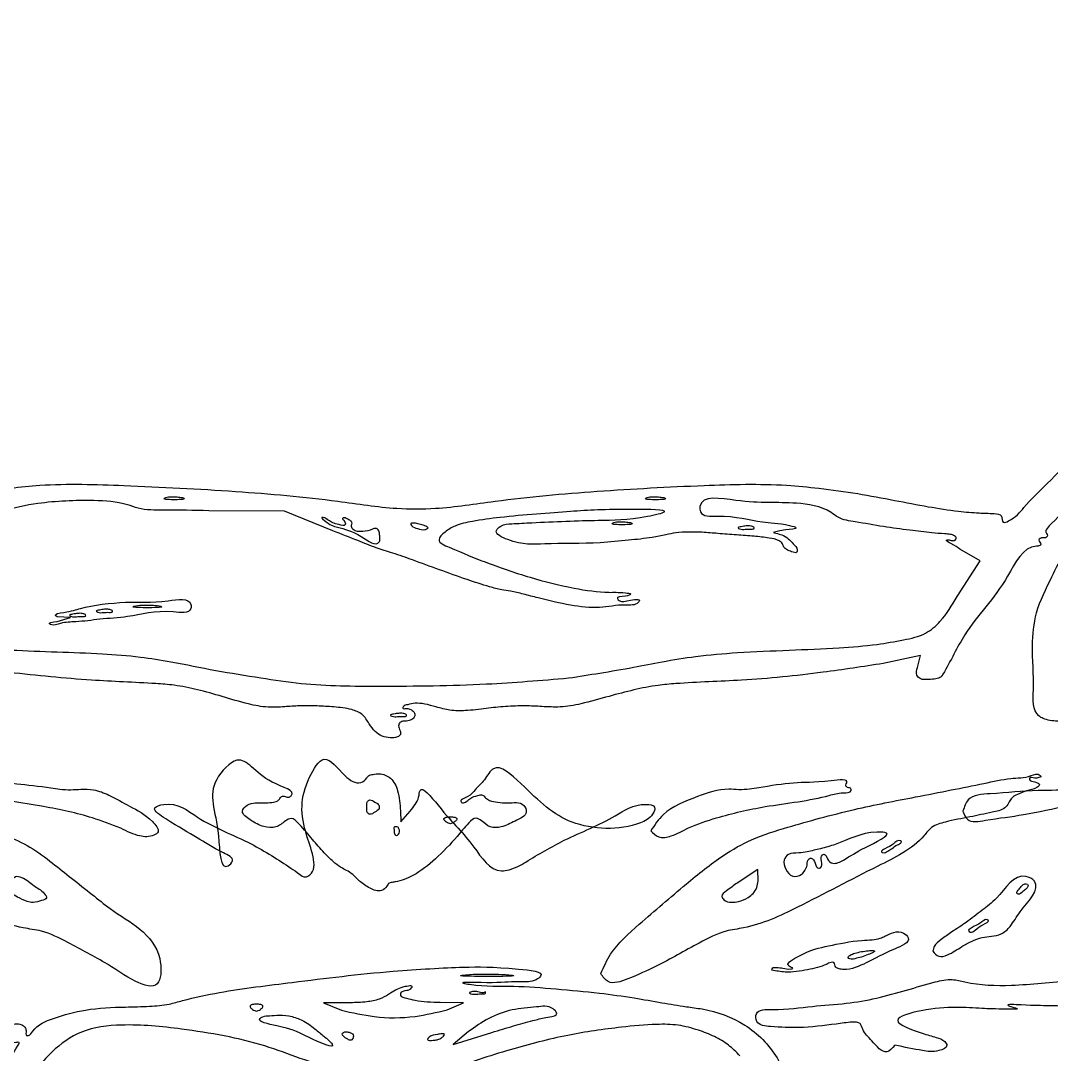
# Model space of a CAD drawing. Extents: x 7.4 to 44.5, y 24.7 to 60.9.
# Drawn here: x 19.78 to 35.21, y 45.44 to 60.91 of the extents above; entities that cross this region are included whole.
import ezdxf

# ---------------------------------------------------------------- set-up
doc = ezdxf.new("R2010")
doc.units = 0
doc.layers.add('Layer_1', color=7, linetype='CONTINUOUS')

msp = doc.modelspace()

# ---------------------------------------------------------------- linework, layer by layer
at = {"layer": 'Layer_1', "color": 7}
for p, q in [((22.205368, 53.774902), (22.205368, 53.774902)), ((29.411149, 53.774902), (29.411149, 53.774902)), ((23.731598, 53.572932), (22.599028, 53.57825)), ((24.45821, 53.279168), (23.731598, 53.572932)), ((28.91074, 53.400776), (28.91074, 53.400776)), ((25.155594, 53.23413), (25.155324, 53.234096)), ((25.883322, 53.321702), (25.883322, 53.321649)), ((30.760154, 53.334833), (30.760154, 53.334826)), ((34.145231, 52.829612), (33.842349, 53.006216)), ((33.801878, 52.294169), (34.145231, 52.829612)), ((21.855078, 52.155877), (21.855078, 52.155877)), ((20.529013, 51.979511), (20.328853, 51.990306)), ((20.75211, 52.025942), (20.75211, 52.025932)), ((21.152429, 52.088231), (21.152429, 52.088241)), ((20.328853, 51.920292), (20.529013, 51.979511)), ((20.328853, 51.9203), (20.328853, 51.920292)), ((33.251206, 51.412458), (32.69483, 51.292425)), ((33.208886, 51.232944), (33.251206, 51.412458)), ((27.985029, 51.076104), (27.985022, 51.076112)), ((25.555975, 50.53016), (25.555975, 50.530142)), ((25.084717, 49.217636), (25.084717, 49.217636)), ((25.468567, 49.088274), (25.472244, 48.92469)), ((25.472244, 48.92469), (25.615284, 49.080495)), ((33.889749, 49.083014), (33.889749, 49.083014)), ((26.305399, 48.945486), (26.305399, 48.945486)), ((21.279649, 48.827432), (21.279615, 48.827371)), ((25.433335, 48.842907), (25.433311, 48.842907)), ((29.21554, 48.789829), (29.21554, 48.789829)), ((32.88371, 48.566349), (32.883737, 48.566359)), ((31.557373, 48.275156), (31.557373, 48.275198)), ((30.819087, 48.208349), (30.507218, 48.005633)), ((30.821892, 48.036788), (30.819087, 48.208349)), ((24.853596, 48.037097), (24.853445, 48.036621)), ((34.853261, 47.991533), (34.853261, 47.991533)), ((20.095991, 47.745698), (20.095991, 47.745698)), ((30.671521, 47.789289), (30.671765, 47.789307)), ((34.184767, 47.38224), (34.184791, 47.38223)), ((32.570735, 46.989075), (32.570735, 46.989075)), ((33.439902, 46.985188), (33.439902, 46.985188)), ((21.082228, 46.793942), (21.082217, 46.793942)), ((27.091333, 46.632776), (27.091333, 46.632776)), ((28.467063, 46.652014), (28.467428, 46.652014)), ((31.028875, 46.702735), (31.028875, 46.702806)), ((26.738969, 46.376112), (26.738969, 46.376048)), ((23.403063, 46.141051), (23.403063, 46.141043)), ((24.717076, 46.214655), (24.313975, 46.214126)), ((24.313975, 46.214126), (24.584533, 46.103022)), ((26.41028, 46.213914), (26.062757, 46.216031)), ((26.168771, 46.109716), (26.168892, 46.108623)), ((26.168892, 46.108623), (26.41028, 46.213914)), ((27.64323, 45.993913), (27.64323, 45.993913)), ((24.207237, 45.809173), (24.207237, 45.809173)), ((24.76446, 45.715683), (24.76446, 45.715683)), ((26.114841, 45.714635), (26.114841, 45.714624)), ((26.487856, 45.78408), (26.259668, 45.59103)), ((26.259668, 45.59103), (26.838127, 45.771301)), ((32.870984, 45.57965), (32.870984, 45.579023))]:
    msp.add_line(p, q, dxfattribs=at)
for points, knots in [([(9.23439, 52.164404), (9.220405, 52.310147), (9.184511, 52.684235), (9.149313, 53.322642), (9.08345, 54.646756), (9.072995, 56.751427), (9.522783, 58.74019), (9.160006, 60.678486), (9.877293, 60.942583), (10.272151, 60.83341), (10.759379, 60.549657), (11.337122, 60.080616), (11.962489, 59.370464), (12.577587, 58.460896), (13.219258, 57.485119), (13.949519, 56.524112), (14.821799, 55.531369), (15.729176, 54.475972), (16.400767, 53.905037), (16.833233, 53.369389), (17.018144, 53.523253), (17.207399, 53.537383), (17.470985, 53.566319), (17.821303, 53.599567), (18.227368, 53.666576), (18.671075, 53.758651), (19.137633, 53.851066), (19.606891, 53.91794), (20.340109, 53.992244), (21.467289, 53.955706), (22.955027, 53.879477), (24.319099, 53.765959), (25.309794, 53.603417), (26.10108, 53.603531), (27.093971, 53.762906), (28.434823, 53.879913), (29.890277, 53.957986), (31.000479, 53.990299), (31.766801, 53.915242), (32.306103, 53.840413), (32.850043, 53.738597), (33.352939, 53.639679), (33.770526, 53.574185), (34.109789, 53.543893), (34.307218, 53.541624), (34.484633, 53.526703), (34.468127, 53.380749), (34.669689, 53.462005), (34.829255, 53.672036), (35.664934, 54.478548), (36.691864, 55.674935), (37.958678, 57.161657), (38.725928, 58.308583), (39.255641, 59.163211), (39.718164, 59.740892), (40.209774, 60.193595), (40.665442, 60.591333), (41.096157, 60.856071), (41.43593, 60.904526), (41.667399, 60.900741), (41.812627, 60.829012), (42.195036, 60.109449), (42.019628, 58.080262), (42.282669, 55.316806), (42.238448, 53.084087), (42.133592, 51.976715), (42.112576, 51.759604), (42.180504, 51.516509), (42.529569, 51.67873), (42.833328, 51.556881), (43.110868, 51.417139), (43.377466, 51.258776), (43.661503, 51.134476), (43.983785, 51.013861), (44.249582, 50.927432), (44.475934, 50.821155), (44.49169, 50.710291), (44.49832, 50.663642)], [0, 0, 0, 0, 0.439263, 1.12749, 1.91595, 4.431279, 7.239938, 8.666197, 8.972292, 9.346511, 9.855507, 10.662746, 11.565298, 12.684449, 13.95287, 15.07224, 16.290472, 17.965773, 19.025321, 19.388303, 19.491225, 19.681723, 19.946038, 20.291883, 20.735075, 21.180433, 21.651283, 22.161622, 22.601949, 23.860482, 25.53559, 27.074682, 27.964164, 28.541696, 29.439223, 30.975694, 32.57744, 33.814605, 34.299493, 34.885692, 35.44729, 35.960485, 36.419502, 36.725957, 36.955062, 37.068339, 37.159079, 37.243152, 37.547343, 38.048462, 40.609863, 42.367696, 43.878508, 44.748264, 45.382236, 46.091406, 46.74771, 47.202057, 47.579026, 47.760962, 47.889845, 48.041061, 50.133387, 53.730962, 56.472388, 56.811019, 57.049053, 57.141774, 57.493047, 57.820486, 58.150483, 58.417364, 58.750982, 59.080699, 59.439506, 59.624075, 59.758151, 59.758151, 59.758151, 59.758151]), ([(39.993908, 44.727694), (39.992409, 44.709731), (39.99011, 44.682173), (39.954297, 44.648326), (39.776267, 44.861801), (40.112806, 45.501563), (40.122199, 46.468988), (40.385378, 47.446574), (40.621069, 48.255536), (40.819028, 48.925991), (41.200842, 50.163709), (41.683496, 51.980475), (41.845016, 54.770544), (41.672722, 57.109444), (41.583172, 59.135647), (41.412403, 59.828322), (41.462674, 60.61876), (41.116215, 60.399716), (40.865479, 60.219024), (40.511528, 59.920844), (40.140911, 59.534942), (39.725629, 58.976743), (39.144333, 58.093391), (38.384149, 56.955449), (37.242773, 55.591732), (36.289661, 54.56163), (35.507643, 53.774808), (35.327196, 53.475259), (35.092323, 53.277469), (35.164704, 53.20756), (35.133891, 53.171784), (35.090633, 53.172349), (35.047895, 53.172955), (35.01635, 53.139514), (35.040806, 53.110055), (35.065145, 53.080498), (35.033363, 53.046902), (34.790788, 53.059345), (34.49313, 52.381385), (33.951806, 51.873205), (33.701629, 51.316222), (33.558348, 51.07864), (33.474187, 51.060023), (33.372502, 51.053529), (33.261042, 51.043431), (33.176455, 51.128488), (33.196621, 51.193439), (33.208886, 51.232944)], [0, 0, 0, 0, 0.054284, 0.083279, 0.117567, 0.733486, 1.939191, 3.113364, 3.721077, 4.473842, 5.208709, 7.608343, 10.098999, 13.495624, 14.850331, 15.818626, 16.192677, 16.395268, 16.768266, 17.230574, 17.738633, 18.383678, 19.308972, 20.913636, 22.489554, 24.60988, 25.225982, 25.667233, 25.842249, 25.87935, 25.908271, 25.956586, 26.005231, 26.033948, 26.069095, 26.104212, 26.133063, 26.182, 26.805225, 27.888934, 28.56628, 28.615172, 28.696268, 28.803392, 28.934051, 29.007176, 29.120698, 29.120698, 29.120698, 29.120698]), ([(32.69483, 51.292425), (32.395135, 51.246487), (31.691654, 51.138656), (30.656169, 51.033799), (29.830127, 51.012382), (29.291718, 50.966593), (28.957193, 50.898406), (28.573978, 50.798324), (28.210856, 50.69205), (27.872953, 50.631191), (27.59456, 50.648029), (27.322325, 50.66261), (27.043744, 50.651071), (26.743712, 50.620682), (26.468339, 50.581763), (26.212595, 50.58309), (26.012534, 50.639555), (25.842922, 50.687121), (25.696371, 50.705821), (25.592388, 50.67646), (25.516275, 50.666362), (25.493384, 50.608222), (25.569691, 50.624282), (25.618034, 50.609153), (25.669083, 50.57639), (25.690476, 50.523289), (25.665855, 50.46977), (25.610708, 50.437269), (25.543357, 50.428476), (25.473126, 50.42932), (25.42993, 50.36843), (25.453847, 50.304987), (25.483667, 50.232353), (25.407574, 50.176077), (25.310066, 50.179328), (25.190247, 50.195334), (25.078533, 50.274537), (24.995142, 50.397295), (24.907668, 50.542439), (24.707252, 50.620764), (24.478095, 50.643066), (24.216037, 50.659974), (23.97055, 50.662505), (23.726426, 50.643017), (23.469585, 50.628799), (23.153821, 50.690231), (22.807138, 50.797786), (22.43928, 50.901351), (22.107174, 50.970423), (21.577387, 51.007706), (20.749334, 51.036273), (19.748276, 51.143923), (18.887105, 51.235464), (18.471789, 51.34363), (18.185497, 51.371509), (18.177676, 51.218579), (18.172257, 51.115815), (18.084187, 51.053654), (17.979555, 51.05139), (17.880283, 51.059098), (17.794815, 51.093457), (17.714572, 51.36754), (17.368871, 51.885255), (16.888999, 52.380907), (16.569496, 53.105264), (16.343877, 53.053393), (16.299752, 53.077746), (16.325147, 53.110712), (16.349664, 53.136411), (16.325225, 53.172896), (16.28369, 53.171117), (16.240432, 53.175732), (16.212933, 53.216793), (16.254036, 53.279446), (16.158479, 53.413917), (16.02403, 53.596807), (15.571273, 54.064144), (14.867992, 54.806398), (13.890996, 55.937118), (13.390263, 56.465481), (12.626369, 57.516672), (12.985737, 56.811243), (13.34189, 56.39982), (13.830524, 55.669777), (14.247469, 55.046523), (14.63678, 54.423125), (15.011909, 53.807654), (15.391185, 53.194464), (15.892821, 52.451041), (16.207479, 51.780808), (16.700274, 51.297674), (16.578392, 50.995877), (16.315708, 51.049679), (16.124989, 51.109551), (15.946745, 51.219388), (15.988886, 51.350162), (15.908076, 51.35853), (15.849852, 51.233776), (15.679369, 51.166146), (15.462624, 51.172443), (15.358621, 51.303927), (15.385487, 51.473684), (15.196502, 51.378015), (15.083863, 51.247537), (14.892155, 51.102111), (14.723538, 51.004256), (14.523676, 51.018455), (14.27513, 50.957089), (14.041477, 50.812268), (13.86514, 50.659523), (13.855906, 50.536784), (13.845432, 50.471344), (13.841699, 50.401417), (13.819878, 50.335078), (13.763567, 50.293576), (13.691636, 50.281897), (13.576232, 50.325216), (13.617144, 50.168045), (13.758956, 50.059934), (13.875918, 49.84896), (13.935295, 49.612169), (13.784366, 49.489178), (13.636634, 49.5344), (13.51202, 49.651637), (13.319677, 49.934861), (12.968027, 50.324594), (12.528681, 50.704401), (12.189631, 50.941127), (11.985813, 50.978635), (11.911453, 51.051099), (11.857372, 51.170367), (11.764474, 51.344375), (11.60346, 51.570813), (11.265752, 52.002393), (10.755518, 52.669492), (10.353222, 53.997575), (10.093267, 55.169396), (9.909255, 56.29538), (9.779476, 56.640044), (9.799358, 57.259475), (9.525274, 56.724204), (9.694798, 56.008314), (9.547232, 54.807044), (9.60435, 53.56417), (9.706876, 52.352618), (9.922119, 51.167317), (10.210371, 50.024357), (10.515132, 49.111841), (10.662682, 48.524705), (10.834197, 48.339522), (10.862214, 48.225838), (10.872075, 48.077662), (10.890281, 47.879661), (10.941571, 47.637975), (11.066384, 47.201195), (11.228835, 46.499446), (11.332657, 45.613607), (11.526916, 45.027323), (11.433187, 44.610327), (11.204287, 44.663705), (11.124085, 44.83085), (11.060827, 45.122385), (10.831523, 44.924702), (10.857222, 44.663419), (10.849449, 44.41269), (10.750095, 44.210664), (10.561625, 44.216586), (10.370182, 44.168258), (10.168685, 43.995268), (9.980106, 43.772996), (9.81063, 43.536926), (9.68474, 43.357408), (9.637022, 43.119521), (9.454103, 42.76278), (9.046785, 42.343929), (8.602543, 41.948658), (8.405543, 41.810262), (8.305555, 41.725651), (8.447034, 41.787234), (8.530966, 41.833968), (8.733773, 41.822882), (8.773972, 41.68744), (8.77311, 41.579611), (8.865968, 41.517519), (9.010251, 41.520294), (9.327741, 41.500228), (9.007958, 41.099371), (8.63308, 40.913637), (8.361226, 40.734863), (8.024573, 40.498536), (8.271037, 40.504079), (8.523561, 40.53403), (8.36386, 40.185893), (8.07802, 40.073913), (7.882837, 39.981719), (7.700944, 39.837411), (7.916104, 39.836626), (8.046139, 39.806763), (8.232298, 39.722217), (8.261691, 39.552861), (8.131807, 39.483218), (7.994581, 39.412878), (7.873926, 39.371546), (7.807764, 39.348882)], [0, 0, 0, 0, 0.909592, 2.135107, 3.118692, 3.388104, 3.754682, 4.140938, 4.576087, 4.890795, 5.163584, 5.40949, 5.709018, 5.998585, 6.31396, 6.543611, 6.758987, 6.932966, 7.076124, 7.189012, 7.264771, 7.284721, 7.340731, 7.405136, 7.461449, 7.511682, 7.562568, 7.623271, 7.695317, 7.767878, 7.819385, 7.888841, 7.963416, 8.02262, 8.131216, 8.253335, 8.379679, 8.526295, 8.699905, 8.871025, 9.143167, 9.393907, 9.657836, 9.878698, 10.129052, 10.425978, 10.836375, 11.219107, 11.572233, 11.851206, 12.811223, 14.04934, 14.91148, 15.310607, 15.470979, 15.598891, 15.692076, 15.772868, 15.890956, 15.998634, 16.078144, 16.14176, 16.817302, 17.896894, 18.501939, 18.557999, 18.586814, 18.619889, 18.65667, 18.683651, 18.727614, 18.77379, 18.809069, 18.852926, 18.970063, 19.230046, 19.583128, 20.877719, 22.425876, 23.599916, 24.214144, 24.437191, 25.401209, 26.1599, 26.976671, 27.675044, 28.359308, 29.138775, 29.844761, 31.017845, 31.489351, 31.619913, 31.860939, 32.126418, 32.305485, 32.383128, 32.412949, 32.508046, 32.736033, 32.937683, 33.105202, 33.206245, 33.293635, 33.565448, 33.815172, 33.991066, 34.133046, 34.402478, 34.740223, 34.977878, 35.032294, 35.103904, 35.177222, 35.242596, 35.306209, 35.371839, 35.476039, 35.535774, 35.744842, 36.042833, 36.246024, 36.402847, 36.516585, 36.677631, 36.909852, 37.542215, 38.241547, 38.664215, 38.750615, 38.850936, 38.959013, 39.143478, 39.441654, 39.790566, 40.790066, 41.93605, 43.873289, 44.548789, 45.105779, 45.424013, 45.53572, 46.519792, 47.770511, 49.051062, 50.273227, 51.408319, 52.665979, 53.791508, 54.334137, 54.417918, 54.537, 54.673506, 54.866332, 55.131702, 55.413612, 56.228186, 57.302116, 58.022015, 58.195812, 58.344929, 58.567899, 58.80147, 58.928779, 59.267008, 59.554883, 59.697155, 59.871681, 60.060147, 60.290808, 60.646031, 60.93742, 61.166702, 61.289939, 61.659691, 62.341002, 63.093984, 63.231081, 63.286933, 63.32706, 63.546739, 63.692939, 63.827015, 63.920566, 64.001859, 64.122209, 64.388322, 64.622048, 65.227908, 65.718309, 65.885501, 66.004138, 66.260253, 66.437931, 66.86581, 67.14686, 67.239212, 67.336444, 67.572793, 67.757752, 67.884912, 67.985627, 68.156762, 68.364541, 68.364541, 68.364541, 68.364541]), ([(38.368371, 50.445208), (38.213917, 50.394083), (37.902861, 50.291122), (37.502996, 50.288421), (37.191993, 50.42331), (37.185621, 50.559323), (37.146485, 50.607776), (37.062121, 50.617027), (36.961056, 50.727115), (37.009406, 50.91078), (37.102111, 51.046722), (37.333615, 51.0625), (37.187896, 51.195438), (37.033116, 51.151629), (36.884553, 51.153982), (36.764248, 51.178523), (36.751057, 51.257484), (36.772567, 51.339834), (36.65542, 51.3364), (36.550494, 51.282232), (36.376488, 51.188694), (36.190839, 51.049911), (35.99562, 50.882643), (35.810804, 50.722815), (35.652691, 50.614839), (35.531273, 50.552617), (35.461421, 50.557337), (35.417316, 50.525313), (35.443823, 50.495086), (35.451987, 50.449294), (35.376405, 50.435061), (35.298824, 50.427154), (35.19271, 50.438407), (35.098807, 50.461802), (34.922846, 50.560067), (34.964177, 51.020356), (34.910128, 51.495212), (34.965874, 52.092796), (35.200803, 52.537818), (35.38079, 52.930154), (35.576996, 53.158418), (35.749506, 53.341), (35.894664, 53.553808), (36.089878, 53.875169), (36.270669, 54.202618), (36.479285, 54.496074), (36.698142, 54.565061), (36.891385, 54.500445), (36.906428, 54.285856), (36.713433, 54.159684), (36.525142, 53.93819), (36.418547, 53.682944), (36.304186, 53.469371), (36.372543, 53.38462), (36.338946, 53.359019), (36.302093, 53.361665), (36.253396, 53.353164), (36.238047, 53.301318), (36.257779, 53.255617), (36.298134, 53.212151), (36.257717, 53.169684), (36.198381, 53.208045), (36.078883, 53.240384), (36.126554, 53.095188), (36.230909, 53.06984), (36.306707, 52.99289), (36.383373, 53.019352), (36.324989, 53.081239), (36.28897, 53.126093), (36.321384, 53.177073), (36.375154, 53.147644), (36.419313, 53.123825), (36.463371, 53.156171), (36.422638, 53.202028), (36.414423, 53.262301), (36.435748, 53.341473), (36.488874, 53.392918), (36.534134, 53.48582), (36.595417, 53.434166), (36.517835, 53.382186), (36.553877, 53.254094), (36.784865, 53.460656), (37.016402, 53.562898), (37.287827, 53.774449), (37.510599, 53.937438), (37.507979, 54.058115), (37.507005, 54.102985)], [0, 0, 0, 0, 0.48082, 0.968323, 1.245342, 1.306038, 1.361454, 1.414361, 1.552018, 1.743732, 1.919304, 2.075628, 2.147158, 2.366057, 2.529487, 2.616557, 2.68468, 2.753442, 2.810428, 2.959693, 3.138863, 3.388933, 3.657639, 3.910067, 4.11797, 4.240467, 4.298792, 4.332769, 4.367098, 4.39871, 4.453208, 4.545966, 4.657949, 4.761634, 4.838921, 5.238635, 5.898982, 6.393645, 6.979486, 7.399584, 7.680943, 7.876842, 8.152944, 8.451355, 9.002314, 9.292734, 9.487282, 9.660793, 9.815719, 10.014654, 10.304491, 10.676856, 10.893092, 10.921051, 10.947278, 10.992704, 11.03804, 11.077834, 11.133123, 11.190752, 11.217046, 11.276949, 11.384394, 11.4529, 11.610926, 11.711892, 11.738221, 11.811919, 11.876243, 11.903381, 11.962691, 12.020919, 12.046619, 12.095519, 12.159214, 12.235829, 12.321053, 12.413577, 12.430949, 12.527627, 12.584118, 12.749522, 13.124348, 13.534749, 13.752281, 13.881037, 13.881037, 13.881037, 13.881037]), ([(22.599028, 53.57825), (22.375483, 53.584496), (22.023733, 53.594324), (21.607364, 53.583953), (21.276086, 53.714825), (20.765352, 53.74137), (20.135948, 53.718826), (19.542276, 53.59459), (19.017049, 53.392816), (18.443848, 53.300274), (17.972729, 53.242952), (17.702388, 53.228087), (17.60623, 53.19681), (17.545551, 53.158408), (17.513133, 53.092457), (17.58841, 53.068524), (17.629837, 53.090364), (17.728237, 53.092461), (17.619929, 53.014778), (17.570535, 52.989554), (17.53585, 52.971841)], [0, 0, 0, 0, 0.674245, 1.060929, 1.225493, 1.733728, 2.572739, 3.116925, 3.542826, 4.256542, 4.849073, 4.966473, 5.069538, 5.14303, 5.193179, 5.234478, 5.326658, 5.372536, 5.433069, 5.575799, 5.575799, 5.575799, 5.575799]), ([(22.205368, 53.774902), (22.178948, 53.779731), (22.123203, 53.789921), (22.03514, 53.785566), (21.978112, 53.786462), (21.906993, 53.754459), (22.009212, 53.743126), (22.080091, 53.743905), (22.15179, 53.742571), (22.252926, 53.755199), (22.219303, 53.769128), (22.205368, 53.774902)], [0, 0, 0, 0, 0.080985, 0.170873, 0.251858, 0.284665, 0.331004, 0.439974, 0.548945, 0.595285, 0.628084, 0.628084, 0.628084, 0.628084]), ([(33.842349, 53.006216), (33.809509, 53.02969), (33.760043, 53.065048), (33.614701, 53.135933), (33.68241, 53.14664), (33.719476, 53.127557), (33.771136, 53.13254), (33.799226, 53.172062), (33.758452, 53.212549), (33.696644, 53.228835), (33.580188, 53.235862), (33.378089, 53.250161), (33.072962, 53.290027), (32.688236, 53.33783), (32.334191, 53.406964), (32.053157, 53.445349), (31.809084, 53.643228), (31.241442, 53.72804), (30.731326, 53.668228), (29.937051, 53.827814), (29.955787, 53.483905), (30.410885, 53.527912), (30.819617, 53.39565), (31.144674, 53.399293), (31.466532, 53.313855), (31.213386, 53.290434), (31.157245, 53.279742), (31.028555, 53.252685), (31.117341, 53.236131), (31.180472, 53.221333), (31.27786, 53.164085), (31.345602, 53.083209), (31.414484, 53.023509), (31.402541, 52.934843), (31.318433, 52.969514), (31.25949, 52.988217), (31.20177, 53.027416), (31.191029, 53.091693), (31.113474, 53.151463), (30.963062, 53.174151), (30.751103, 53.201059), (30.494407, 53.21725), (30.235996, 53.236743), (29.997534, 53.257809), (29.786284, 53.262944), (29.603534, 53.254325), (29.423312, 53.214121), (29.190097, 53.167739), (28.859799, 53.134983), (28.329689, 53.081745), (27.687441, 53.094747), (27.240397, 53.058136), (26.844407, 53.248582), (26.991833, 53.378387), (27.177999, 53.386428), (27.663452, 53.411543), (28.386754, 53.441504), (28.928412, 53.440116), (29.61308, 53.592498), (28.612946, 53.60781), (28.052335, 53.569752), (27.159901, 53.507244), (26.597814, 53.432795), (26.30521, 53.370148), (26.148696, 53.277607), (25.98575, 53.123536), (26.369509, 52.956499), (26.747869, 52.802192), (27.405323, 52.572733), (27.999818, 52.423374), (28.521701, 52.346851), (28.747249, 52.363069), (28.95479, 52.33619), (28.821503, 52.285394), (28.687016, 52.295078), (28.762187, 52.205277), (28.857166, 52.236429), (29.076205, 52.268473), (28.990021, 52.155473), (28.758989, 52.18569), (28.439212, 52.104271), (27.990505, 52.162211), (27.616766, 52.249397), (27.318312, 52.329521), (27.137203, 52.373644), (26.964811, 52.395451), (26.747901, 52.453986), (26.437332, 52.556959), (26.054658, 52.694217), (25.684835, 52.82871), (25.411332, 52.929567), (25.227638, 52.983921), (25.051949, 53.04288), (24.797278, 53.14406), (24.582046, 53.229823), (24.45821, 53.279168)], [0, 0, 0, 0, 0.159075, 0.239606, 0.261491, 0.325479, 0.371377, 0.403994, 0.444904, 0.512043, 0.600687, 0.790944, 1.122205, 1.522972, 1.950207, 2.21804, 2.343221, 2.880314, 3.786668, 4.33257, 4.41276, 4.677405, 5.353695, 5.764584, 5.869754, 6.029485, 6.162018, 6.218831, 6.254637, 6.34883, 6.458728, 6.567337, 6.674724, 6.710999, 6.7871, 6.861426, 6.925796, 6.975731, 7.046787, 7.198863, 7.426909, 7.689921, 7.969361, 8.204734, 8.407687, 8.603348, 8.751304, 8.960707, 9.316871, 9.743436, 10.57496, 11.130769, 11.350647, 11.441309, 11.610627, 11.913084, 12.907689, 13.646019, 13.908224, 14.364728, 15.316826, 16.374157, 16.792673, 17.060942, 17.236978, 17.382015, 17.570103, 18.150334, 18.86284, 19.539919, 20.062973, 20.314602, 20.394723, 20.48046, 20.606261, 20.628562, 20.785471, 20.943021, 20.965928, 21.164065, 21.553347, 21.986704, 22.485798, 22.712476, 22.913024, 23.044391, 23.23298, 23.585493, 24.026246, 24.452358, 24.766313, 24.900258, 25.026945, 25.322126, 25.722073, 25.722073, 25.722073, 25.722073]), ([(29.411149, 53.774902), (29.38473, 53.779731), (29.328985, 53.789921), (29.240922, 53.785566), (29.183896, 53.786461), (29.112776, 53.754461), (29.214991, 53.743123), (29.285872, 53.743906), (29.357575, 53.74257), (29.458718, 53.7552), (29.425089, 53.769128), (29.411149, 53.774902)], [0, 0, 0, 0, 0.080984, 0.170872, 0.251855, 0.284664, 0.330995, 0.439973, 0.54895, 0.595292, 0.628098, 0.628098, 0.628098, 0.628098]), ([(25.155324, 53.234096), (25.152008, 53.254827), (25.146325, 53.290353), (25.096602, 53.325336), (25.017698, 53.282289), (24.909417, 53.2694), (24.770145, 53.26154), (24.722666, 53.351193), (24.753514, 53.396765), (24.715968, 53.437126), (24.670099, 53.454857), (24.628862, 53.483064), (24.58554, 53.460615), (24.637904, 53.427455), (24.660831, 53.340823), (24.502596, 53.380804), (24.406805, 53.413997), (24.339539, 53.478282), (24.272515, 53.481468), (24.400229, 53.36684), (24.558015, 53.322208), (24.825903, 53.258106), (25.110496, 53.029694), (25.163926, 53.136651), (25.159451, 53.178759), (25.157023, 53.213621), (25.155594, 53.23413)], [0, 0, 0, 0, 0.061208, 0.104892, 0.156688, 0.306045, 0.452452, 0.520742, 0.554306, 0.596272, 0.656424, 0.712904, 0.731081, 0.77219, 0.837875, 0.934744, 1.10561, 1.19319, 1.212491, 1.265723, 1.495049, 1.873511, 2.156642, 2.173976, 2.217479, 2.279646, 2.279646, 2.279646, 2.279646]), ([(25.883322, 53.321649), (25.876449, 53.327836), (25.854569, 53.347531), (25.799395, 53.363044), (25.728595, 53.38365), (25.67623, 53.396432), (25.612459, 53.392441), (25.649825, 53.328262), (25.724725, 53.315133), (25.818153, 53.279922), (25.866497, 53.310915), (25.883322, 53.321702)], [0, 0, 0, 0, 0.027499, 0.087533, 0.168821, 0.241441, 0.27589, 0.304804, 0.407124, 0.515369, 0.573156, 0.573156, 0.573156, 0.573156]), ([(28.91074, 53.400776), (28.884324, 53.405598), (28.828582, 53.415774), (28.740524, 53.411418), (28.683498, 53.412331), (28.612376, 53.380349), (28.714596, 53.368994), (28.785473, 53.369778), (28.857177, 53.36844), (28.958308, 53.381073), (28.92468, 53.395002), (28.91074, 53.400776)], [0, 0, 0, 0, 0.080972, 0.170857, 0.251845, 0.284645, 0.330979, 0.439963, 0.54893, 0.595266, 0.628074, 0.628074, 0.628074, 0.628074]), ([(30.760154, 53.334826), (30.744352, 53.340526), (30.707006, 53.353997), (30.636636, 53.352058), (30.589409, 53.343898), (30.505006, 53.327643), (30.568072, 53.294892), (30.631494, 53.303724), (30.693202, 53.305755), (30.771626, 53.30394), (30.762647, 53.328119), (30.760154, 53.334833)], [0, 0, 0, 0, 0.050566, 0.119503, 0.194808, 0.243917, 0.268592, 0.354094, 0.44247, 0.491084, 0.509774, 0.509774, 0.509774, 0.509774]), ([(20.328853, 51.990306), (20.318382, 51.997677), (20.265536, 52.034878), (20.520672, 52.064412), (20.763327, 52.152454), (21.383676, 52.234495), (21.815904, 52.188324), (22.335823, 52.288395), (22.334883, 52.029197), (21.849431, 52.111225), (21.487714, 51.987809), (20.981977, 51.961946), (20.651411, 51.912209), (20.405914, 51.91426), (20.273449, 51.851244), (20.18019, 51.902652), (20.259347, 51.912049), (20.328853, 51.9203)], [0, 0, 0, 0, 0.033023, 0.166666, 0.423401, 1.103178, 1.743284, 2.086706, 2.147222, 2.414707, 3.105671, 3.519994, 3.881412, 4.111695, 4.261564, 4.27809, 4.397109, 4.397109, 4.397109, 4.397109]), ([(21.855078, 52.155877), (21.818089, 52.160284), (21.739799, 52.169612), (21.616269, 52.165129), (21.540106, 52.167364), (21.436924, 52.136814), (21.583474, 52.127296), (21.679668, 52.127593), (21.777233, 52.126737), (21.922006, 52.137543), (21.87424, 52.150628), (21.855078, 52.155877)], [0, 0, 0, 0, 0.112706, 0.238547, 0.351252, 0.393944, 0.457714, 0.610171, 0.762657, 0.826405, 0.86911, 0.86911, 0.86911, 0.86911]), ([(27.985022, 51.076112), (28.14082, 51.100154), (28.464903, 51.150166), (28.932262, 51.229752), (29.40807, 51.325317), (29.926076, 51.410418), (30.561497, 51.463201), (31.278302, 51.491957), (31.975552, 51.520552), (32.549118, 51.563402), (32.979712, 51.64016), (33.320897, 51.713112), (33.600451, 51.953801), (33.724662, 52.16369), (33.801878, 52.294169)], [0, 0, 0, 0, 0.472932, 0.983768, 1.422038, 1.928896, 2.557549, 3.333335, 4.080572, 4.652929, 5.053081, 5.400073, 5.675865, 6.129024, 6.129024, 6.129024, 6.129024]), ([(20.75211, 52.025932), (20.736307, 52.031627), (20.698959, 52.045087), (20.628592, 52.043158), (20.581355, 52.035014), (20.496959, 52.018733), (20.560019, 51.985977), (20.62344, 51.994812), (20.68516, 51.996833), (20.763574, 51.995021), (20.754603, 52.019217), (20.75211, 52.025942)], [0, 0, 0, 0, 0.050561, 0.119501, 0.194809, 0.243922, 0.268599, 0.354096, 0.442472, 0.491089, 0.509805, 0.509805, 0.509805, 0.509805]), ([(21.152429, 52.088241), (21.136628, 52.093938), (21.09928, 52.107402), (21.028909, 52.105481), (20.981681, 52.097291), (20.897289, 52.081018), (20.960339, 52.048264), (21.023761, 52.057099), (21.085474, 52.059129), (21.163892, 52.057331), (21.154921, 52.081514), (21.152429, 52.088231)], [0, 0, 0, 0, 0.050561, 0.119503, 0.194813, 0.24392, 0.268591, 0.354081, 0.442462, 0.491082, 0.509775, 0.509775, 0.509775, 0.509775]), ([(18.577467, 51.623551), (18.738712, 51.595471), (19.089787, 51.534333), (19.675431, 51.487087), (20.323967, 51.466237), (20.970322, 51.445012), (21.538935, 51.400032), (22.104751, 51.308698), (22.70151, 51.184163), (23.352907, 51.081575), (24.168041, 50.956492), (25.30032, 50.951014), (26.635893, 50.962323), (27.575924, 51.041602), (27.985029, 51.076104)], [0, 0, 0, 0, 0.490808, 1.068624, 1.760446, 2.437583, 3.008728, 3.470006, 4.15595, 4.837123, 5.448468, 6.6272, 8.224918, 9.456044, 9.456044, 9.456044, 9.456044]), ([(25.555975, 50.530142), (25.540172, 50.535837), (25.502823, 50.549297), (25.432456, 50.54737), (25.385223, 50.539218), (25.300832, 50.522957), (25.363883, 50.490192), (25.427305, 50.499029), (25.489026, 50.501043), (25.567444, 50.499228), (25.55847, 50.523429), (25.555975, 50.53016)], [0, 0, 0, 0, 0.050561, 0.119503, 0.194809, 0.243913, 0.268591, 0.354079, 0.442463, 0.491078, 0.509808, 0.509808, 0.509808, 0.509808]), ([(24.853445, 48.036621), (24.827958, 48.063062), (24.776004, 48.116958), (24.690841, 48.18333), (24.584682, 48.230031), (24.461165, 48.320282), (24.315394, 48.467706), (24.140063, 48.672885), (23.998437, 48.839434), (23.85036, 48.999422), (23.719906, 48.922207), (23.611771, 48.821315), (23.396829, 48.844804), (23.247534, 48.929973), (23.05592, 49.061755), (23.209655, 49.226335), (23.379663, 49.197559), (23.530375, 49.211974), (23.620662, 49.224581), (23.663257, 49.264621), (23.678881, 49.306838), (23.7351, 49.30916), (23.782531, 49.278132), (23.939265, 49.38008), (23.331883, 49.531731), (23.10944, 50.026373), (22.520984, 49.399089), (22.769837, 49.015505), (22.763513, 48.128506), (23.006246, 48.367972), (22.691877, 48.515819), (22.399582, 48.705799), (22.103974, 48.866786), (21.704877, 49.126639), (22.099729, 49.246696), (22.511237, 48.889746), (23.182199, 48.651193), (23.685464, 48.326077), (23.937417, 48.1565), (24.024561, 48.084549), (24.266756, 48.18494), (23.962449, 48.887404), (23.963996, 49.368727), (24.334398, 50.003083), (24.586396, 49.628029), (24.832656, 49.461934), (24.952447, 49.556732), (24.993144, 49.62283), (25.067489, 49.634342), (25.178385, 49.651753), (25.347268, 49.585239), (25.449225, 49.360549), (25.461458, 49.188345), (25.468567, 49.088274)], [0, 0, 0, 0, 0.110201, 0.224633, 0.320805, 0.456642, 0.679867, 0.944793, 1.249518, 1.396174, 1.486321, 1.656754, 1.835943, 2.064816, 2.239716, 2.353603, 2.601532, 2.724925, 2.815839, 2.863018, 2.89486, 2.940326, 3.004998, 3.053959, 3.404342, 4.02373, 4.439137, 5.285003, 5.757087, 5.853757, 6.034263, 6.491746, 7.036177, 7.2693, 7.41326, 7.952586, 8.850567, 9.548123, 9.703309, 9.803904, 9.840934, 10.441052, 11.321705, 11.670384, 12.06764, 12.322971, 12.437897, 12.478476, 12.549514, 12.644422, 12.822633, 13.040028, 13.341629, 13.341629, 13.341629, 13.341629]), ([(21.082217, 46.793942), (20.885973, 46.901794), (20.564023, 47.078733), (20.14762, 47.293377), (19.621993, 47.348208), (18.85964, 47.713494), (17.981729, 48.186671), (17.254765, 48.531892), (17.005802, 48.86478), (16.751072, 48.937193), (16.445687, 48.991344), (16.152935, 49.056095), (15.933794, 49.096955), (15.856463, 49.194799), (15.827166, 49.281164), (15.734387, 49.335185), (15.624566, 49.376257), (15.511334, 49.415809), (15.42709, 49.468387), (15.383121, 49.53568), (15.394557, 49.587365), (15.4018, 49.626498), (15.691758, 49.803527), (16.583572, 49.269048), (17.762055, 49.218117), (18.852112, 48.938445), (19.525719, 48.740217), (19.93504, 48.552661), (20.248103, 48.315059), (20.551439, 48.07074), (20.841892, 47.846744), (21.294622, 47.468859), (21.897282, 47.198774), (21.887739, 46.256889), (21.413588, 46.573017), (21.082228, 46.793942)], [0, 0, 0, 0, 0.674336, 1.106287, 1.384475, 2.244812, 3.595947, 4.426507, 4.58852, 4.809997, 5.186249, 5.527669, 5.7254, 5.817339, 5.887725, 5.992069, 6.119095, 6.245769, 6.348664, 6.415988, 6.466376, 6.504449, 6.527312, 7.446169, 9.057204, 10.241238, 10.769919, 11.167265, 11.582657, 11.943928, 12.337779, 12.678946, 13.733086, 14.082284, 14.892634, 14.892634, 14.892634, 14.892634]), ([(25.615284, 49.080495), (25.640352, 49.113521), (25.690532, 49.179629), (25.746208, 49.276841), (25.759759, 49.514052), (26.228246, 48.905029), (26.483421, 48.705993), (26.832393, 48.146085), (27.10374, 48.205132), (27.225774, 48.248926), (27.494342, 48.412781), (27.961544, 48.691282), (28.60511, 48.932088), (28.978069, 49.211608), (29.308289, 49.169761), (29.227389, 48.983541), (28.831893, 48.78306), (27.962256, 48.819992), (27.463052, 49.313886), (26.893261, 49.853208), (26.734709, 49.541608), (26.58778, 49.41644), (26.514454, 49.299783), (26.3448, 49.249274), (26.416355, 49.17944), (26.508625, 49.28865), (26.60258, 49.31055), (26.6993, 49.336422), (26.742109, 49.274987), (26.815292, 49.232212), (26.933224, 49.213087), (27.097782, 49.195238), (27.298932, 49.235781), (27.390007, 49.022878), (27.164753, 48.931684), (27.007008, 48.839885), (26.804106, 48.826487), (26.705755, 48.922378), (26.588756, 49.002795), (26.448395, 48.865247), (26.280969, 48.656337), (26.008943, 48.367858), (25.704747, 48.129957), (25.461538, 48.027944), (25.332198, 48.017167), (25.280273, 47.998444), (25.25943, 47.9362), (25.164426, 47.866912), (24.998669, 47.923893), (24.903491, 47.998162), (24.853596, 48.037097)], [0, 0, 0, 0, 0.123332, 0.246868, 0.348691, 0.697254, 1.52128, 2.067995, 2.182475, 2.321544, 2.458967, 3.121386, 3.964464, 4.457182, 4.594962, 4.703001, 4.926972, 5.949895, 6.910664, 7.378097, 7.591373, 7.795267, 7.946531, 8.074362, 8.086365, 8.22194, 8.349999, 8.422831, 8.480006, 8.552709, 8.675927, 8.829105, 9.070719, 9.174179, 9.392721, 9.617467, 9.780859, 9.939247, 10.028289, 10.158252, 10.428676, 10.895881, 11.311424, 11.59418, 11.657971, 11.708346, 11.744087, 11.846413, 12.021304, 12.214012, 12.214012, 12.214012, 12.214012]), ([(21.279615, 48.827371), (21.138638, 48.881263), (20.762481, 49.025061), (20.072883, 49.171747), (19.372852, 49.260708), (19.027855, 49.355609), (18.830566, 49.365946), (18.874513, 49.450473), (18.945272, 49.441515), (18.939599, 49.514916), (18.76353, 49.520794), (19.397547, 49.551351), (19.627338, 49.493852), (20.11447, 49.454574), (20.377703, 49.407272), (20.529585, 49.40034), (20.696577, 49.413861), (20.89402, 49.411061), (21.138853, 49.31223), (21.436846, 49.139392), (21.684598, 49.018599), (21.907131, 48.75271), (21.689597, 48.688459), (21.553616, 48.71055), (21.418603, 48.754941), (21.3273, 48.802573), (21.279649, 48.827432)], [0, 0, 0, 0, 0.450934, 1.203198, 2.154377, 2.386418, 2.499192, 2.539318, 2.615401, 2.641971, 2.720603, 2.934336, 3.584477, 4.095817, 4.234329, 4.396312, 4.548078, 4.738449, 4.980567, 5.332461, 5.744221, 5.918422, 6.102389, 6.208702, 6.356825, 6.518518, 6.518518, 6.518518, 6.518518]), ([(28.467428, 46.652014), (28.51163, 46.750979), (28.641085, 47.040821), (29.122506, 47.459309), (29.684705, 47.945327), (30.233125, 48.390339), (30.745576, 48.685899), (31.243368, 48.836097), (31.75733, 48.982906), (32.241467, 49.104075), (32.72117, 49.208326), (33.20524, 49.298337), (33.699928, 49.398256), (34.172026, 49.486358), (34.575357, 49.58335), (34.843475, 49.576901), (35.015928, 49.658276), (35.065968, 49.59186), (35.010085, 49.580236), (34.969548, 49.570696), (34.880812, 49.599469), (34.886489, 49.527246), (34.960827, 49.52955), (35.060098, 49.487243), (34.959672, 49.404893), (34.847291, 49.396301), (34.715208, 49.339094), (34.609471, 49.285538), (34.572142, 49.196399), (34.496468, 49.096544), (34.275732, 49.056352), (33.983814, 48.99125), (33.678166, 48.937209), (33.423484, 48.864774), (33.1741, 48.531419), (32.446975, 48.185211), (31.56704, 47.71007), (30.80633, 47.352689), (30.281984, 47.290535), (29.853066, 47.065047), (29.367741, 46.789481), (28.946344, 46.595739), (28.593711, 46.467267), (28.500186, 46.603696), (28.467063, 46.652014)], [0, 0, 0, 0, 0.322659, 0.944978, 1.868042, 2.572084, 3.056556, 3.631743, 4.124376, 4.661825, 5.128189, 5.596767, 6.139563, 6.639064, 7.047969, 7.35362, 7.491213, 7.513207, 7.54556, 7.608964, 7.688976, 7.70596, 7.795456, 7.874351, 7.929924, 8.092703, 8.238725, 8.355911, 8.42993, 8.521869, 8.719603, 9.061033, 9.437279, 9.658757, 9.820766, 10.653178, 12.004925, 12.86831, 13.133137, 13.57448, 14.307168, 14.772767, 15.0689, 15.231296, 15.231296, 15.231296, 15.231296]), ([(29.21554, 48.789829), (29.273114, 48.874694), (29.440603, 49.121579), (29.882751, 49.292008), (30.271119, 49.426823), (30.536828, 49.398979), (30.688216, 49.407414), (30.956292, 49.452035), (31.406363, 49.526956), (31.683767, 49.498685), (32.200702, 49.57313), (32.125478, 49.470424), (32.159475, 49.426442), (32.215631, 49.43344), (32.216851, 49.351418), (32.045389, 49.367504), (31.676363, 49.244206), (30.988385, 49.180412), (30.297978, 49.017276), (29.8207, 48.863532), (29.562789, 48.712439), (29.335248, 48.668035), (29.252457, 48.752269), (29.21554, 48.789829)], [0, 0, 0, 0, 0.302839, 0.880998, 1.362925, 1.51467, 1.676648, 1.815128, 2.338403, 2.907269, 3.139653, 3.177562, 3.217324, 3.276647, 3.300392, 3.422201, 3.635418, 4.610564, 5.357687, 5.802724, 6.089659, 6.275629, 6.425286, 6.425286, 6.425286, 6.425286]), ([(33.889749, 49.083014), (33.909685, 49.14671), (33.965983, 49.32658), (34.455954, 49.346327), (34.940363, 49.40315), (35.472901, 49.387329), (35.744227, 49.432007), (35.937779, 49.338047), (35.692443, 49.190897), (35.376601, 49.155569), (34.806531, 49.019268), (34.359801, 48.973504), (33.959246, 48.896434), (33.907452, 49.035485), (33.889749, 49.083014)], [0, 0, 0, 0, 0.186971, 0.527987, 1.247824, 1.782365, 2.050729, 2.138147, 2.270327, 2.625411, 3.291977, 3.871558, 4.140069, 4.279509, 4.279509, 4.279509, 4.279509]), ([(25.084717, 49.217636), (25.061127, 49.235957), (25.024582, 49.26434), (24.955296, 49.220516), (24.970801, 49.142758), (24.955194, 49.06544), (25.024867, 49.020744), (25.083081, 49.072983), (25.152742, 49.101957), (25.152338, 49.183319), (25.111025, 49.204285), (25.084717, 49.217636)], [0, 0, 0, 0, 0.079515, 0.123183, 0.207842, 0.292505, 0.33618, 0.415678, 0.496616, 0.542782, 0.623723, 0.623723, 0.623723, 0.623723]), ([(26.305399, 48.945486), (26.309763, 48.955003), (26.320155, 48.977667), (26.267106, 48.995855), (26.21574, 48.998563), (26.163795, 48.995385), (26.111705, 48.978573), (26.126125, 48.937764), (26.156294, 48.920216), (26.1854, 48.901114), (26.215674, 48.890314), (26.245695, 48.90132), (26.275882, 48.918882), (26.295273, 48.936359), (26.305399, 48.945486)], [0, 0, 0, 0, 0.026972, 0.064235, 0.128735, 0.193248, 0.230508, 0.25749, 0.298199, 0.335464, 0.362733, 0.390022, 0.427266, 0.467974, 0.467974, 0.467974, 0.467974]), ([(25.433311, 48.842907), (25.42034, 48.845866), (25.40265, 48.849901), (25.365317, 48.848819), (25.376878, 48.795525), (25.370922, 48.759035), (25.390724, 48.714738), (25.43143, 48.720837), (25.452736, 48.754293), (25.454973, 48.799787), (25.44089, 48.827851), (25.433335, 48.842907)], [0, 0, 0, 0, 0.041371, 0.056418, 0.098705, 0.153875, 0.188812, 0.218312, 0.25637, 0.299402, 0.349206, 0.349206, 0.349206, 0.349206]), ([(31.557373, 48.275198), (31.557855, 48.314868), (31.558496, 48.367628), (31.644468, 48.387386), (31.674963, 48.304316), (31.704885, 48.215831), (31.784395, 48.24302), (31.770067, 48.332569), (31.756373, 48.418883), (31.833254, 48.449677), (31.854901, 48.349712), (31.955628, 48.27272), (32.182244, 48.393374), (32.350735, 48.510792), (32.887119, 48.758057), (32.377317, 48.783394), (32.121037, 48.61659), (31.764872, 48.521838), (31.582527, 48.476986), (31.423069, 48.451403), (31.283915, 48.460426), (31.187467, 48.34334), (31.231209, 48.209233), (31.323752, 48.085089), (31.498999, 48.122391), (31.536301, 48.22001), (31.557373, 48.275156)], [0, 0, 0, 0, 0.100122, 0.133159, 0.228284, 0.320224, 0.34798, 0.445579, 0.541387, 0.568787, 0.656033, 0.757786, 0.923907, 1.304208, 1.685195, 1.824252, 2.478297, 2.709008, 2.91108, 3.041673, 3.198443, 3.30005, 3.438224, 3.587727, 3.716723, 3.884208, 3.884208, 3.884208, 3.884208]), ([(32.883737, 48.566359), (32.936001, 48.589725), (32.994463, 48.615863), (32.920739, 48.661325), (32.832198, 48.565197), (32.758353, 48.545528), (32.645187, 48.476533), (32.71179, 48.449766), (32.755742, 48.478681), (32.815436, 48.513183), (32.859342, 48.547372), (32.88371, 48.566349)], [0, 0, 0, 0, 0.105132, 0.117602, 0.236774, 0.382945, 0.448817, 0.490201, 0.530906, 0.605026, 0.697478, 0.697478, 0.697478, 0.697478]), ([(33.439902, 46.985188), (33.444498, 47.009866), (33.458152, 47.083186), (33.577007, 47.173035), (33.737392, 47.285916), (33.951784, 47.421121), (34.172473, 47.598095), (34.461993, 47.809328), (34.684209, 48.201662), (35.111185, 47.970326), (34.7573, 47.628516), (34.625152, 47.38008), (34.474514, 47.231007), (34.317154, 47.212186), (34.16682, 47.193544), (34.017764, 47.137495), (33.845149, 47.043869), (33.704481, 46.940817), (33.522881, 46.88326), (33.466109, 46.952996), (33.439902, 46.985188)], [0, 0, 0, 0, 0.073649, 0.218811, 0.416787, 0.674985, 0.975761, 1.254849, 1.802748, 1.952136, 2.454434, 2.722681, 2.898232, 3.046726, 3.185311, 3.354055, 3.520628, 3.768277, 3.901697, 4.0161, 4.0161, 4.0161, 4.0161]), ([(20.095991, 47.745698), (20.130358, 47.754353), (20.19571, 47.77081), (20.105999, 47.895971), (19.971603, 47.962913), (19.848838, 48.079696), (19.688953, 48.124767), (19.64112, 48.018859), (19.593985, 47.935534), (19.640347, 47.840107), (19.750222, 47.791824), (19.854093, 47.729706), (19.982905, 47.709185), (20.053465, 47.731968), (20.095991, 47.745698)], [0, 0, 0, 0, 0.082618, 0.157101, 0.350205, 0.575104, 0.666567, 0.776543, 0.868686, 0.94525, 1.058649, 1.220558, 1.307573, 1.439563, 1.439563, 1.439563, 1.439563]), ([(30.507218, 48.005633), (30.457941, 47.969488), (30.382052, 47.913822), (30.25954, 47.82385), (30.319379, 47.72901), (30.420567, 47.714842), (30.548404, 47.723059), (30.625356, 47.764454), (30.671521, 47.789289)], [0, 0, 0, 0, 0.197951, 0.304858, 0.35982, 0.485987, 0.589008, 0.743497, 0.743497, 0.743497, 0.743497]), ([(30.671765, 47.789307), (30.698801, 47.808227), (30.75442, 47.847149), (30.808551, 47.936523), (30.817522, 48.003943), (30.821892, 48.036788)], [0, 0, 0, 0, 0.098361, 0.202352, 0.301139, 0.301139, 0.301139, 0.301139]), ([(34.853261, 47.991533), (34.84052, 47.993788), (34.810016, 47.999186), (34.763253, 47.963207), (34.73595, 47.917682), (34.677245, 47.861771), (34.735017, 47.827796), (34.783368, 47.884418), (34.833524, 47.913288), (34.872793, 47.958128), (34.858754, 47.982139), (34.853261, 47.991533)], [0, 0, 0, 0, 0.037662, 0.090166, 0.156669, 0.226329, 0.246448, 0.326486, 0.39657, 0.44363, 0.47388, 0.47388, 0.47388, 0.47388]), ([(34.184791, 47.38223), (34.23709, 47.405591), (34.295594, 47.431723), (34.221679, 47.477233), (34.153844, 47.396831), (34.0628, 47.366022), (34.012444, 47.33017), (33.958685, 47.297354), (34.016051, 47.254209), (34.089227, 47.320763), (34.147614, 47.358333), (34.184767, 47.38224)], [0, 0, 0, 0, 0.105137, 0.117611, 0.23678, 0.336417, 0.410541, 0.444185, 0.479469, 0.558644, 0.697181, 0.697181, 0.697181, 0.697181]), ([(31.028875, 46.702806), (31.031954, 46.715884), (31.039396, 46.7475), (31.115138, 46.741694), (31.201372, 46.735714), (31.2714, 46.709655), (31.366084, 46.732486), (31.193638, 46.777011), (31.590168, 47.012416), (31.83884, 47.053388), (32.261571, 47.148814), (32.518705, 47.153855), (32.637489, 47.169086), (32.741259, 47.220578), (32.850093, 47.279587), (32.989354, 47.283086), (33.141048, 47.13516), (32.743045, 46.97229), (32.498472, 46.833829), (32.195824, 46.698899), (32.03941, 46.71758), (31.986699, 46.740008), (31.969234, 46.779227), (31.962219, 46.824305), (31.899456, 46.817144), (31.786255, 46.755619), (31.54757, 46.703891), (31.27314, 46.656075), (31.09533, 46.69004), (31.028875, 46.702735)], [0, 0, 0, 0, 0.036165, 0.087436, 0.188948, 0.306317, 0.337123, 0.400271, 0.578289, 1.083923, 1.590315, 1.740942, 1.866395, 1.942895, 2.08698, 2.235351, 2.336026, 2.601323, 3.071032, 3.427178, 3.493557, 3.546719, 3.586228, 3.621562, 3.662828, 3.738649, 4.030979, 4.368591, 4.570073, 4.570073, 4.570073, 4.570073]), ([(32.870984, 45.579023), (32.831681, 45.533271), (32.721673, 45.405216), (32.532159, 45.649322), (32.398057, 45.767101), (32.358607, 45.925097), (32.18066, 45.925689), (31.896391, 45.879736), (31.464647, 45.832565), (31.099355, 45.849036), (30.791826, 45.876265), (30.777097, 46.121512), (31.206764, 46.09995), (31.590432, 46.164792), (32.131539, 46.194809), (32.598315, 46.277371), (33.041338, 46.400177), (33.410189, 46.513057), (33.709113, 46.580371), (34.082445, 46.478041), (34.696974, 46.458625), (35.373783, 46.547973), (35.940224, 46.566131), (36.086792, 46.738587), (36.15419, 46.766861), (36.23348, 46.773955), (36.325082, 46.790565), (36.42134, 46.837971), (36.512247, 46.907914), (36.605445, 46.978397), (36.709638, 47.008602), (36.863929, 47.022952), (36.946785, 46.696376), (36.546859, 46.534224), (36.250927, 46.363886), (36.0511, 46.415552), (35.975957, 46.365833), (36.073925, 46.345188), (36.118405, 46.316546), (36.153419, 46.259819), (36.109917, 46.180473), (35.93089, 46.165419), (35.635555, 46.149617), (35.170025, 46.175296), (34.931015, 46.168178), (34.50141, 46.198122), (34.629656, 46.146563), (34.767802, 46.116215), (34.403671, 46.11975), (34.049185, 46.128791), (33.542744, 46.185695), (32.712019, 45.953546), (33.243869, 45.766574), (33.460904, 45.703478), (33.604436, 45.664425), (33.67726, 45.547626), (33.474812, 45.468099), (33.234697, 45.503931), (33.011253, 45.550448), (32.870984, 45.57965)], [0, 0, 0, 0, 0.156289, 0.437441, 0.656556, 0.749929, 0.864839, 1.111816, 1.672552, 2.096105, 2.314847, 2.427795, 2.675609, 3.279094, 3.785825, 4.245464, 4.710933, 5.157675, 5.413977, 5.60635, 6.303922, 7.223238, 7.753844, 7.816137, 7.889883, 7.965406, 8.055117, 8.167479, 8.282523, 8.400724, 8.511524, 8.612317, 8.818285, 9.228974, 9.698769, 9.811084, 9.839521, 9.910171, 9.98161, 10.033166, 10.084348, 10.219681, 10.520194, 11.02996, 11.455558, 11.648475, 11.709746, 11.796188, 11.946775, 12.329471, 13.238203, 13.618563, 14.030715, 14.252226, 14.395447, 14.457755, 14.600089, 14.848321, 15.266947, 15.266947, 15.266947, 15.266947]), ([(32.570735, 46.989075), (32.561641, 46.991889), (32.52946, 47.001847), (32.460933, 46.990273), (32.370485, 46.982517), (32.274597, 46.957946), (32.212069, 46.936718), (32.15568, 46.890621), (32.213308, 46.858497), (32.279263, 46.876689), (32.372764, 46.896497), (32.46183, 46.933369), (32.532421, 46.957821), (32.561803, 46.981789), (32.570735, 46.989075)], [0, 0, 0, 0, 0.028356, 0.100346, 0.20203, 0.305736, 0.384552, 0.427691, 0.461417, 0.533293, 0.637583, 0.744901, 0.823723, 0.858149, 0.858149, 0.858149, 0.858149]), ([(19.660317, 43.66826), (19.662372, 43.715219), (19.666699, 43.814093), (19.691609, 43.957226), (19.717828, 44.095327), (19.773637, 44.194902), (19.727504, 44.297792), (19.576718, 44.228029), (19.325891, 44.369453), (19.380257, 44.809518), (19.498016, 45.139903), (19.662989, 45.416193), (19.701052, 45.524273), (19.783329, 45.629889), (19.666871, 45.612343), (19.565212, 45.617234), (19.365625, 45.603796), (19.25155, 45.592592), (19.072172, 45.601236), (19.17523, 45.663674), (19.247873, 45.65724), (19.253859, 45.740968), (19.124908, 45.690015), (19.263683, 45.861176), (19.45705, 45.822663), (19.662588, 45.911392), (19.799469, 45.891704), (19.848708, 45.849616), (19.871802, 45.794121), (19.850311, 45.720871), (19.925936, 45.72195), (20.007233, 45.880951), (20.318045, 46.003585), (20.782617, 46.132025), (21.273273, 46.15021), (21.690122, 46.157518), (21.978444, 46.181157), (22.31979, 46.282902), (22.931414, 46.40879), (23.995007, 46.535469), (25.169006, 46.685746), (26.41069, 46.754345), (26.909283, 46.754495), (27.667054, 46.677168), (27.453343, 46.517893), (27.189236, 46.539564), (26.950515, 46.500883), (26.258112, 46.528188), (26.731446, 46.45459), (27.140014, 46.475719), (27.808629, 46.421871), (28.404485, 46.368173), (28.933517, 46.294646), (29.365861, 46.217373), (29.70498, 46.159116), (30.132169, 46.108361), (30.653894, 45.925121), (31.155721, 45.412952), (31.328791, 44.869207), (31.384329, 44.520956), (31.344977, 44.326725), (31.201371, 44.303976), (31.062493, 44.283555), (31.014375, 44.107222), (31.048693, 43.936208), (31.07333, 43.748406), (31.098178, 43.626564), (31.151854, 43.457319), (31.505015, 43.725361), (31.795857, 43.916589), (32.217203, 44.359303), (32.6135, 44.802758), (33.066029, 45.127657), (33.472538, 45.316958), (33.782342, 45.230251), (33.989777, 45.099925), (34.069512, 44.938163), (34.07819, 44.835523), (34.111688, 44.789521), (34.187858, 44.777266), (34.287759, 44.704591), (34.314435, 44.528987), (34.283864, 44.418625), (34.228414, 44.291612), (34.163655, 44.35016), (34.180077, 44.437345), (34.184481, 44.523564), (34.123904, 44.588802), (34.06357, 44.522975), (34.018178, 44.459407), (33.982387, 44.366533), (33.972081, 44.2111), (33.894955, 43.992624), (33.7309, 43.782132), (33.542281, 43.630958), (33.306011, 43.681909), (33.350046, 43.976566), (33.481246, 44.294708), (33.764402, 44.702064), (33.417465, 45.114214), (33.223355, 44.864108), (33.089289, 44.691367)], [0, 0, 0, 0, 0.140898, 0.296665, 0.434694, 0.564033, 0.620739, 0.714045, 0.962184, 1.330722, 1.872342, 2.083857, 2.236794, 2.29807, 2.349515, 2.484438, 2.673732, 2.883548, 2.955405, 3.021697, 3.120573, 3.140848, 3.230166, 3.287871, 3.569909, 3.849126, 3.913931, 3.97382, 4.031601, 4.099324, 4.127204, 4.218664, 4.583735, 5.079347, 5.679424, 6.040663, 6.334108, 6.541955, 7.10667, 8.208272, 9.72829, 10.781407, 11.605015, 11.954795, 12.039877, 12.270479, 12.70032, 13.130305, 13.221245, 13.887289, 14.52072, 15.170969, 15.69808, 16.118872, 16.489411, 16.729524, 17.410578, 18.100937, 18.802005, 19.063515, 19.190311, 19.324556, 19.457269, 19.575614, 19.808849, 19.992952, 20.133069, 20.200299, 20.465754, 20.985615, 21.524122, 22.196137, 22.789414, 23.202775, 23.464864, 23.718704, 23.918496, 23.975591, 24.026515, 24.073556, 24.199802, 24.370112, 24.544853, 24.621205, 24.653586, 24.760438, 24.865798, 24.909478, 24.980882, 25.066608, 25.167429, 25.266506, 25.535023, 25.843332, 26.064962, 26.231107, 26.410841, 26.802209, 27.388852, 27.610561, 28.10559, 28.10559, 28.10559, 28.10559]), ([(27.091333, 46.632776), (27.022652, 46.636687), (26.877029, 46.644979), (26.647082, 46.640712), (26.510228, 46.643491), (26.314083, 46.615659), (26.590387, 46.607751), (26.765488, 46.607743), (26.943404, 46.607243), (27.216117, 46.616298), (27.126513, 46.628131), (27.091333, 46.632776)], [0, 0, 0, 0, 0.208612, 0.442317, 0.65093, 0.726696, 0.843892, 1.127025, 1.410141, 1.527341, 1.603098, 1.603098, 1.603098, 1.603098]), ([(26.062757, 46.216031), (25.99794, 46.218357), (25.873486, 46.222824), (25.701197, 46.238798), (25.582513, 46.278163), (25.472309, 46.294252), (25.472336, 46.385113), (25.561821, 46.399891), (25.626382, 46.412888), (25.653891, 46.471376), (25.565327, 46.460914), (25.497596, 46.449132), (25.390063, 46.404198), (25.283292, 46.332067), (25.143576, 46.256057), (24.94568, 46.220523), (24.79928, 46.216765), (24.717076, 46.214655)], [0, 0, 0, 0, 0.195831, 0.376007, 0.503083, 0.602312, 0.63716, 0.736384, 0.814931, 0.837007, 0.892026, 0.980585, 1.09632, 1.217398, 1.373926, 1.566687, 1.813514, 1.813514, 1.813514, 1.813514]), ([(26.738969, 46.376048), (26.727912, 46.37088), (26.692823, 46.354476), (26.623635, 46.385298), (26.571245, 46.38727), (26.483876, 46.368794), (26.546823, 46.336232), (26.610297, 46.34505), (26.672073, 46.346689), (26.750441, 46.345106), (26.741471, 46.36935), (26.738969, 46.376112)], [0, 0, 0, 0, 0.035786, 0.113568, 0.195432, 0.244542, 0.269223, 0.35472, 0.443095, 0.491736, 0.510551, 0.510551, 0.510551, 0.510551]), ([(23.403063, 46.141043), (23.407415, 46.150561), (23.417781, 46.173228), (23.36476, 46.191424), (23.313389, 46.194129), (23.261449, 46.190954), (23.209365, 46.174133), (23.223787, 46.133333), (23.253933, 46.115759), (23.283046, 46.096669), (23.313324, 46.085868), (23.343351, 46.096875), (23.373545, 46.114438), (23.392936, 46.131921), (23.403063, 46.141051)], [0, 0, 0, 0, 0.02697, 0.064227, 0.128724, 0.19323, 0.230487, 0.257477, 0.298168, 0.335439, 0.362714, 0.390007, 0.427259, 0.467972, 0.467972, 0.467972, 0.467972]), ([(24.584533, 46.103022), (24.747494, 46.065686), (25.108898, 45.982884), (25.651204, 45.984265), (26.00894, 46.070975), (26.168771, 46.109716)], [0, 0, 0, 0, 0.500877, 1.110812, 1.603403, 1.603403, 1.603403, 1.603403]), ([(27.64323, 45.993913), (27.729548, 46.005849), (27.857386, 46.023525), (27.704145, 46.181085), (27.463924, 46.141235), (27.138246, 46.124305), (26.786162, 45.995134), (26.585958, 45.853488), (26.487856, 45.78408)], [0, 0, 0, 0, 0.177005, 0.262146, 0.510198, 0.875934, 1.250619, 1.610631, 1.610631, 1.610631, 1.610631]), ([(24.207237, 45.809173), (24.147836, 45.854973), (24.038127, 45.939561), (23.846396, 46.015929), (23.668631, 46.03227), (23.520653, 46.020124), (23.424756, 46.018686), (23.288116, 45.933647), (23.831083, 45.830181), (23.904732, 45.78375), (24.52053, 45.499751), (24.404821, 45.646356), (24.323828, 45.709663), (24.250825, 45.771971), (24.207237, 45.809173)], [0, 0, 0, 0, 0.224203, 0.414084, 0.609792, 0.754461, 0.857534, 0.901254, 1.174077, 1.689307, 2.04559, 2.080791, 2.195716, 2.366013, 2.366013, 2.366013, 2.366013]), ([(26.838127, 45.771301), (26.945503, 45.803819), (27.148612, 45.865329), (27.416586, 45.941565), (27.578646, 45.978996), (27.64323, 45.993913)], [0, 0, 0, 0, 0.336594, 0.636689, 0.835519, 0.835519, 0.835519, 0.835519]), ([(21.340778, 45.092967), (21.701689, 45.151141), (22.463712, 45.273969), (23.56, 45.207309), (24.445752, 45.01949), (24.836734, 44.835151), (25.05783, 44.764814), (25.090122, 45.102043), (24.270584, 45.233172), (23.459962, 45.615742), (22.307044, 45.819046), (21.395375, 45.908295), (20.697505, 45.831725), (20.306681, 45.543733), (20.077261, 45.304207), (19.970282, 45.099583), (19.977845, 44.96556), (19.981696, 44.897316)], [0, 0, 0, 0, 1.090645, 2.302779, 3.326067, 3.646115, 3.764761, 3.858539, 4.443223, 5.633189, 6.903497, 7.806042, 8.415178, 8.945536, 9.218232, 9.412461, 9.613971, 9.613971, 9.613971, 9.613971]), ([(30.549734, 45.421625), (30.494599, 45.476647), (30.381373, 45.589641), (30.167922, 45.716734), (29.913287, 45.812825), (29.623887, 45.891488), (29.234047, 45.895008), (28.682944, 45.842761), (27.945571, 45.737018), (27.084882, 45.512205), (26.379027, 45.282609), (25.927096, 45.092781), (25.714203, 44.996601), (25.678387, 44.895231), (25.665179, 44.857848)], [0, 0, 0, 0, 0.232993, 0.478474, 0.737466, 1.049071, 1.371705, 1.899308, 2.711212, 3.600683, 4.572548, 4.910022, 5.107596, 5.223022, 5.223022, 5.223022, 5.223022]), ([(24.76446, 45.715683), (24.760748, 45.727033), (24.752295, 45.752879), (24.708431, 45.77322), (24.662061, 45.779026), (24.617179, 45.778252), (24.589613, 45.744569), (24.617727, 45.709907), (24.649435, 45.684527), (24.685118, 45.663078), (24.717525, 45.649566), (24.74537, 45.660588), (24.761254, 45.685134), (24.763338, 45.704995), (24.76446, 45.715683)], [0, 0, 0, 0, 0.03459, 0.078761, 0.132829, 0.178541, 0.205978, 0.241499, 0.290177, 0.334348, 0.366219, 0.39004, 0.417475, 0.449436, 0.449436, 0.449436, 0.449436]), ([(26.114841, 45.714624), (26.121581, 45.724941), (26.136353, 45.747552), (26.072296, 45.753106), (26.006362, 45.731234), (25.920552, 45.732436), (25.848817, 45.645377), (25.957656, 45.651919), (26.014973, 45.65921), (26.071221, 45.680215), (26.100861, 45.703604), (26.114841, 45.714635)], [0, 0, 0, 0, 0.028926, 0.063395, 0.135969, 0.267345, 0.306896, 0.394538, 0.450994, 0.511026, 0.564616, 0.564616, 0.564616, 0.564616])]:
    msp.add_open_spline(points, degree=3, knots=knots, dxfattribs=at)

doc.saveas('drawing.dxf')
